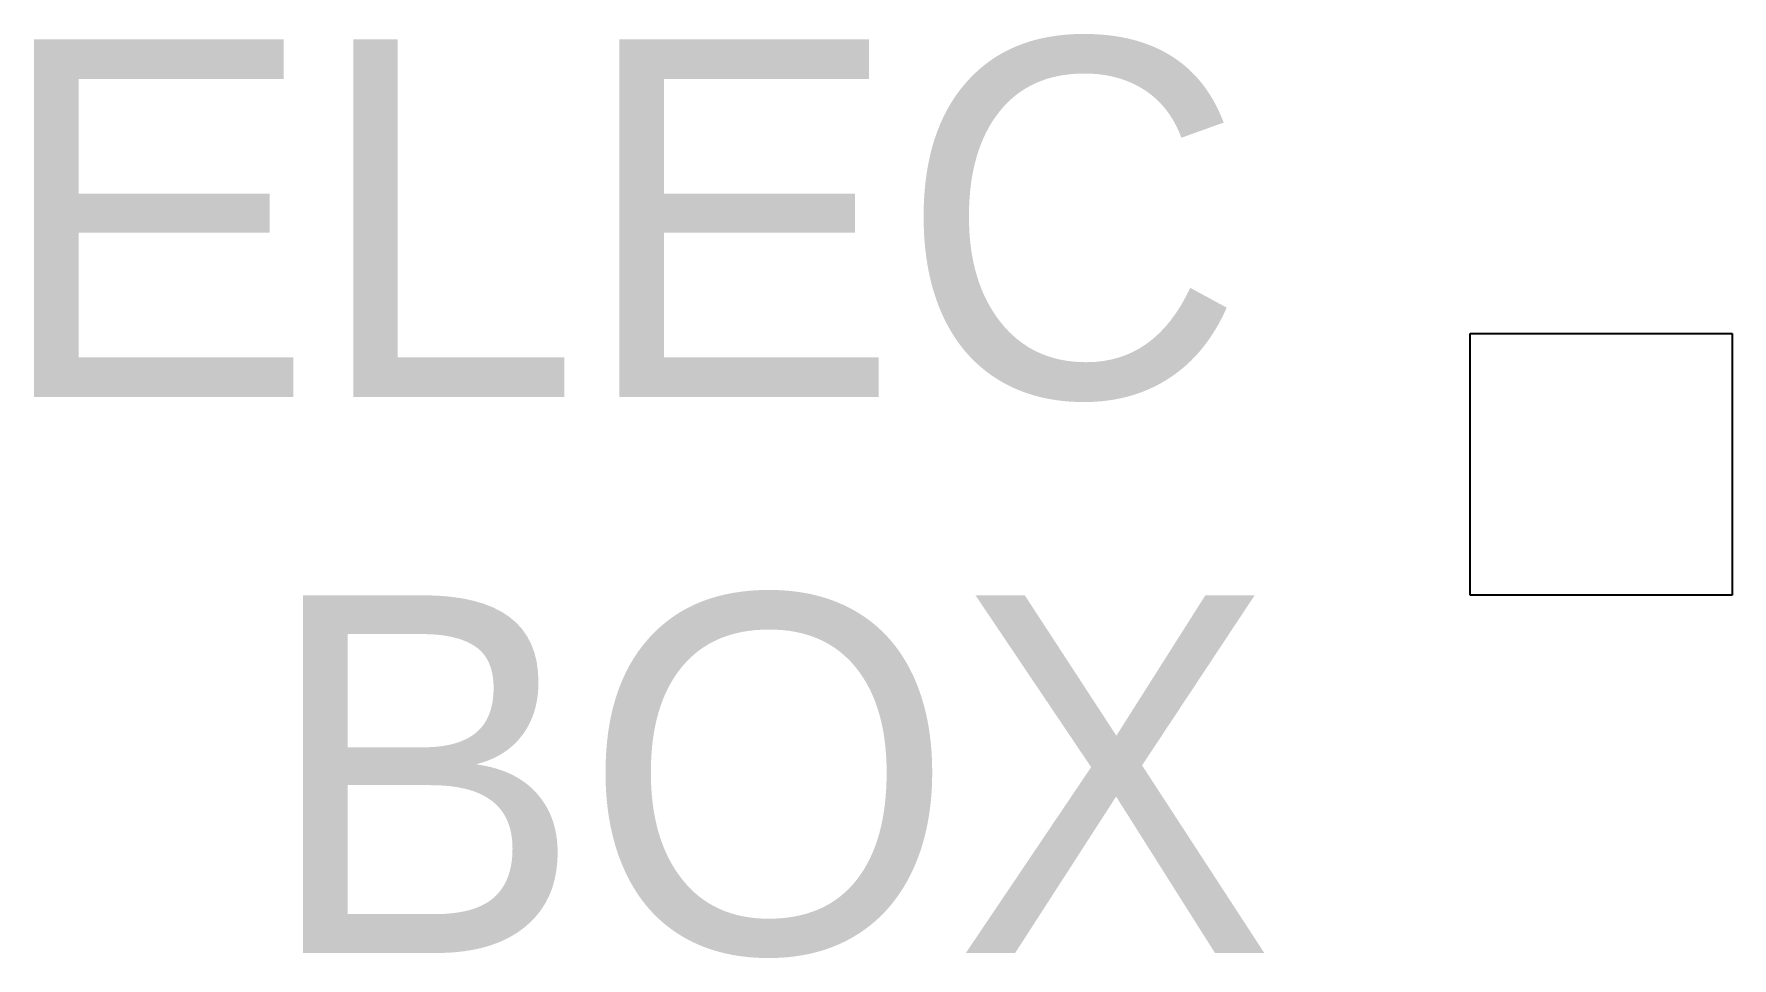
# Model space of a CAD drawing. Extents: x -1.53 to 0.13, y -0.48 to 0.42.
import ezdxf

# ---------------------------------------------------------------- set-up
doc = ezdxf.new("R2010")
doc.units = 0
doc.header["$MEASUREMENT"] = 0
doc.layers.add('CELL_UB_ELECTRICITYBOX', color=7, linetype='Continuous')

msp = doc.modelspace()

# ---------------------------------------------------------------- linework, layer by layer
at = {"layer": 'CELL_UB_ELECTRICITYBOX', "color": 2}
for p, q in [((-0.128, -0.128), (-0.128, 0.128)), ((-0.128, 0.128), (0.128, 0.128)), ((0.128, 0.128), (0.128, -0.128)), ((0.128, -0.128), (-0.128, -0.128))]:
    msp.add_line(p, q, dxfattribs=at)

# ---------------------------------------------------------------- texts
for s, p in [('ELEC', (-1.571, 0.066)), ('BOX', (-1.308, -0.478))]:
    msp.add_text(s, height=0.35, dxfattribs=at).set_placement(p)

doc.saveas('drawing.dxf')
